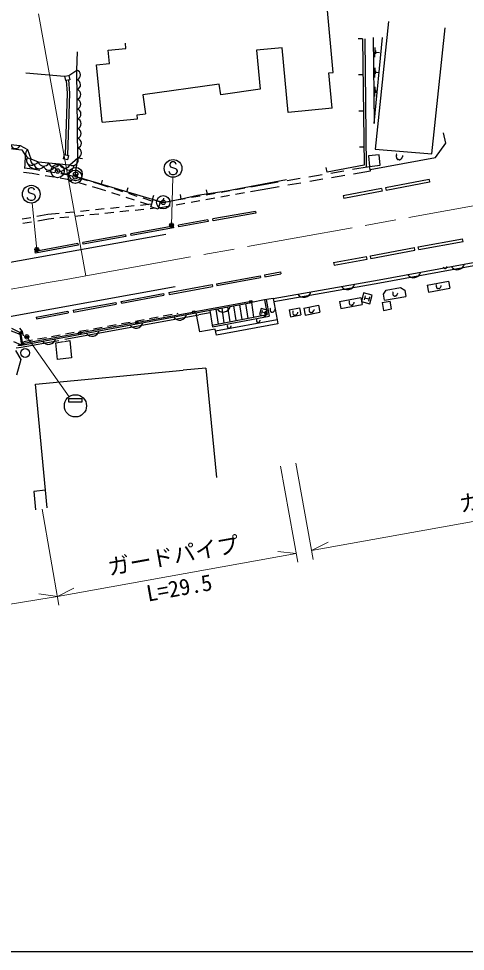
# Model space of a CAD drawing. Units: millimetres at full size, sheet at 1:1000; details may follow other scales. Extents: x 40000 to 680000, y 20000 to 380000.
# Drawn here: x 284121 to 334448, y 205000 to 310114 of the extents above; entities that cross this region are included whole.
import ezdxf
from ezdxf.enums import TextEntityAlignment as Align

# ---------------------------------------------------------------- set-up
doc = ezdxf.new("R2010")
doc.units = ezdxf.units.MM
doc.header["$LTSCALE"] = 1000
doc.header["$PDMODE"] = 32
doc.header["$PDSIZE"] = 500
doc.linetypes.add('CHAIN', pattern=[18.5, 12, -1.5, 3.5, -1.5])
for name, color, linetype, lineweight in [('M-BGD', 7, 'Continuous', 25), ('M-BMK', 2, 'CHAIN', 13), ('M-BMK-ROW', 30, 'Continuous', 25), ('M-STR-HTXT', 7, 'Continuous', 13), ('M-STR-STRC', 7, 'Continuous', 25), ('M-TTL-BAND', 7, 'Continuous', 25)]:
    doc.layers.add(name, color=color, linetype=linetype, lineweight=lineweight)
doc.styles.add('ＭＳ ゴシック', font='')
doc.styles.get('ＭＳ ゴシック').set_extended_font_data('MS Gothic')

msp = doc.modelspace()

# ---------------------------------------------------------------- linework, layer by layer
at = {"layer": 'M-BGD'}
for p, q in [((319558, 304042), (318868, 311444)), ((296210, 306746), (296151, 307342)), ((322868, 307845), (322368, 307840)), ((323118, 307848), (323287, 293394)), ((290677, 304324), (290744, 306366)), ((294220, 306549), (296210, 306746)), ((294368, 305056), (294220, 306549)), ((313807, 306820), (310918, 306550)), ((310918, 306550), (311326, 302173)), ((314485, 299551), (313807, 306820)), ((324240, 306852), (324220, 305762)), ((324323, 306511), (324307, 306153)), ((324315, 306332), (324786, 306304)), ((292875, 304908), (294368, 305056)), ((293516, 298440), (292875, 304908)), ((284924, 304024), (289285, 303616)), ((289770, 303723), (290677, 304324)), ((290803, 294428), (290677, 304324)), ((319060, 303995), (319558, 304042)), ((319432, 300013), (319060, 303995)), ((324238, 304586), (324218, 303496)), ((324321, 304245), (324305, 303887)), ((324313, 304066), (324648, 304063)), ((289285, 303616), (289770, 303723)), ((289285, 303616), (289391, 303134)), ((289870, 303231), (289383, 303132)), ((289491, 303153), (289594, 301703)), ((289737, 303221), (289845, 301707)), ((289770, 303723), (289870, 303231)), ((306719, 302733), (298125, 301517)), ((306887, 301545), (306719, 302733)), ((322916, 303776), (322416, 303770)), ((289594, 301703), (289361, 294766)), ((289845, 301707), (289609, 294709)), ((311326, 302173), (306887, 301545)), ((324246, 302445), (324226, 301355)), ((324329, 302104), (324313, 301746)), ((324321, 301925), (324487, 301908)), ((298125, 301517), (298429, 299369)), ((319432, 300013), (314485, 299551)), ((322963, 299706), (322463, 299700)), ((293516, 298440), (297511, 298836)), ((297468, 299274), (298429, 299369)), ((297511, 298836), (297468, 299274)), ((275917, 296638), (284278, 295833)), ((282410, 295539), (284468, 295328)), ((284278, 295833), (285129, 295349)), ((323011, 295637), (322511, 295631)), ((284468, 295328), (284848, 294716)), ((284848, 294716), (284810, 293627)), ((285129, 295349), (285503, 294329)), ((285503, 294329), (286324, 293965)), ((289240, 294793), (289131, 294309)), ((289240, 294793), (289746, 294679)), ((289746, 294679), (289631, 294197)), ((289890, 293627), (290803, 294428)), ((290496, 292312), (290803, 294428)), ((290803, 294428), (291298, 294356)), ((284735, 293313), (285707, 293192)), ((284810, 293627), (284768, 293309)), ((286324, 293965), (289890, 293627)), ((289631, 294197), (289133, 294316)), ((318866, 292829), (318775, 293321)), ((321751, 293138), (323657, 293463)), ((323748, 292971), (323657, 293463)), ((284670, 292817), (285634, 292698)), ((285634, 292698), (286425, 292563)), ((285707, 293192), (286518, 293054)), ((287115, 292445), (288101, 292276)), ((287208, 292936), (288193, 292768)), ((288883, 292650), (289694, 292512)), ((289694, 292512), (290239, 292353)), ((290496, 292312), (290836, 292667)), ((299197, 289745), (290496, 292312)), ((316822, 292297), (318301, 292549)), ((319286, 292717), (320765, 292969)), ((319377, 292218), (320855, 292473)), ((321841, 292643), (323748, 292971)), ((288791, 292159), (289581, 292024)), ((289581, 292024), (290109, 291870)), ((290782, 291675), (291742, 291397)), ((290911, 292158), (291871, 291880)), ((292414, 291201), (292942, 291048)), ((292544, 291685), (293089, 291526)), ((293089, 291526), (294199, 291169)), ((293443, 291442), (293584, 291922)), ((310281, 291172), (311466, 291383)), ((311466, 291383), (313372, 291708)), ((311557, 290871), (313464, 291199)), ((314358, 291876), (315836, 292128)), ((314450, 291369), (315928, 291624)), ((316913, 291794), (318392, 292048)), ((292942, 291048), (293910, 290737)), ((294576, 290522), (295528, 290215)), ((294865, 290954), (295817, 290648)), ((296320, 290594), (296461, 291073)), ((296483, 290433), (297435, 290126)), ((299197, 289745), (299339, 290224)), ((302431, 289786), (302343, 290278)), ((303586, 289979), (304571, 290155)), ((305260, 290277), (306245, 290453)), ((305384, 290316), (305295, 290808)), ((306895, 290040), (307879, 290216)), ((306934, 290575), (307918, 290751)), ((308568, 290338), (309553, 290514)), ((308607, 290874), (309592, 291049)), ((310242, 290636), (311557, 290871)), ((296194, 290001), (297146, 289694)), ((297812, 289480), (298780, 289168)), ((299104, 289201), (297840, 289073)), ((298101, 289912), (299212, 289554)), ((300349, 289412), (299197, 289745)), ((300039, 289347), (301224, 289558)), ((300349, 289412), (300488, 289893)), ((301874, 289146), (302858, 289321)), ((301913, 289681), (302897, 289857)), ((303547, 289444), (304532, 289619)), ((305221, 289742), (306205, 289918)), ((287422, 288024), (286187, 287804)), ((288686, 288151), (287422, 288024)), ((290378, 288321), (289383, 288221)), ((292069, 288492), (291074, 288392)), ((293150, 288098), (292155, 287998)), ((293761, 288662), (292766, 288562)), ((294841, 288269), (293846, 288168)), ((295452, 288833), (294457, 288732)), ((296533, 288439), (295538, 288339)), ((297144, 289003), (296149, 288903)), ((298224, 288609), (297229, 288509)), ((299505, 288738), (298921, 288680)), ((299869, 288789), (301184, 289023)), ((310798, 288389), (306012, 287538)), ((310798, 288389), (310833, 288192)), ((285498, 287681), (284514, 287505)), ((285574, 287186), (284590, 287011)), ((287491, 287528), (286263, 287309)), ((288076, 287587), (287491, 287528)), ((289767, 287757), (288772, 287657)), ((291458, 287928), (290464, 287827)), ((305427, 287435), (302134, 286845)), ((305427, 287435), (305462, 287238)), ((301540, 286743), (296750, 285874)), ((301540, 286743), (301575, 286546)), ((296153, 285760), (291369, 284881)), ((296153, 285760), (296189, 285563)), ((290780, 284778), (285992, 283885)), ((290780, 284778), (290817, 284582)), ((306426, 280234), (311319, 281138)), ((306462, 280037), (311356, 280942)), ((311319, 281138), (311356, 280942)), ((311811, 281229), (313613, 281567)), ((311811, 281229), (311847, 281032)), ((311847, 281032), (313650, 281370)), ((313613, 281567), (313650, 281370)), ((301033, 279236), (305934, 280143)), ((301069, 279039), (305971, 279946)), ((305934, 280143), (305971, 279946)), ((306426, 280234), (306462, 280037)), ((325544, 279526), (327148, 279824)), ((327148, 279824), (327614, 279504)), ((330155, 280083), (332542, 280522)), ((330155, 280083), (330300, 279296)), ((330300, 279296), (332687, 279736)), ((332542, 280522), (332687, 279736)), ((295658, 278244), (300452, 279140)), ((295695, 278048), (300488, 278944)), ((300452, 279140), (300488, 278944)), ((301033, 279236), (301069, 279039)), ((312789, 278585), (311809, 278434)), ((312789, 278585), (313237, 276170)), ((320256, 278230), (322661, 278677)), ((322661, 278677), (322807, 277890)), ((322989, 279199), (322733, 278233)), ((323955, 278944), (322989, 279199)), ((323166, 278894), (323039, 278410)), ((323102, 278652), (323586, 278524)), ((323650, 278766), (323522, 278283)), ((323700, 277977), (323955, 278944)), ((325224, 279060), (325544, 279526)), ((325352, 278372), (325224, 279060)), ((325352, 278372), (327742, 278816)), ((327614, 279504), (327742, 278816)), ((284426, 273323), (310342, 278133)), ((290307, 277046), (295091, 277945)), ((295650, 278234), (295678, 278086)), ((295658, 278244), (295695, 278048)), ((307669, 277618), (307921, 275949)), ((308337, 277747), (308589, 276078)), ((309006, 277875), (309258, 276207)), ((309674, 278004), (309926, 276336)), ((310342, 278133), (310594, 276465)), ((311809, 278434), (310360, 278137)), ((311809, 278434), (312120, 276759)), ((312006, 278470), (312353, 276600)), ((314602, 277304), (315778, 277516)), ((315778, 277516), (315920, 276729)), ((316241, 277499), (317911, 277806)), ((317911, 277806), (318056, 277020)), ((320256, 278230), (320402, 277443)), ((320402, 277443), (322807, 277890)), ((322733, 278233), (323700, 277977)), ((325089, 278119), (325974, 278270)), ((325089, 278119), (325240, 277237)), ((326122, 277396), (325966, 278269)), ((286085, 276489), (286121, 276292)), ((286121, 276292), (289710, 276943)), ((289337, 273978), (304427, 276738)), ((290270, 277243), (290307, 277046)), ((298847, 276322), (299830, 276502)), ((300420, 276611), (301404, 276791)), ((301994, 276899), (302099, 276918)), ((304536, 274835), (304114, 276975)), ((305703, 276973), (304427, 276738)), ((305664, 277231), (305916, 275562)), ((305916, 275562), (312120, 276759)), ((305954, 275366), (312353, 276600)), ((306333, 277360), (306585, 275691)), ((307001, 277489), (307253, 275820)), ((311431, 277455), (311252, 276778)), ((311252, 276778), (311929, 276599)), ((312108, 277276), (311431, 277455)), ((311555, 277241), (311466, 276903)), ((311511, 277072), (311849, 276982)), ((311894, 277152), (311804, 276813)), ((311929, 276599), (312108, 277276)), ((314602, 277304), (314745, 276516)), ((314745, 276516), (315920, 276729)), ((316241, 277499), (316386, 276712)), ((316386, 276712), (318056, 277020)), ((325240, 277237), (326122, 277396)), ((294125, 275457), (295109, 275637)), ((295699, 275745), (296683, 275925)), ((297273, 276034), (298256, 276214)), ((305916, 275562), (305954, 275366)), ((313245, 276171), (306310, 274902)), ((313330, 275707), (306395, 274438)), ((313237, 276170), (313330, 275707)), ((284199, 275218), (284527, 274870)), ((284460, 274713), (284475, 274618)), ((284527, 274870), (284612, 274355)), ((287830, 274303), (288814, 274483)), ((289404, 274591), (290388, 274772)), ((290978, 274880), (291961, 275060)), ((292551, 275168), (293535, 275349)), ((306279, 275107), (304536, 274835)), ((306395, 274438), (306279, 275107)), ((284426, 273323), (283569, 273679)), ((284017, 273326), (284426, 273323)), ((284410, 273633), (284414, 273634)), ((284421, 273078), (288648, 273852)), ((284708, 273763), (284714, 273732)), ((284714, 273732), (285666, 273906)), ((286256, 274015), (287240, 274195)), ((288307, 273594), (289156, 273717)), ((288495, 271696), (288307, 273594)), ((289273, 273735), (289903, 273826)), ((289903, 273826), (290083, 271895)), ((283767, 272733), (284356, 271716)), ((283848, 273000), (284421, 273078)), ((284356, 271716), (283878, 269928)), ((290083, 271895), (288495, 271696)), ((286034, 268911), (302667, 270495)), ((305227, 270740), (302667, 270495)), ((305227, 270740), (306411, 258386)), ((287319, 254969), (286034, 268911)), ((289791, 267314), (291249, 267314)), ((289791, 266897), (289791, 267314)), ((291249, 267314), (291249, 266897)), ((291249, 266897), (289791, 266897)), ((287135, 256961), (285841, 256842)), ((285841, 256842), (286034, 254747))]:
    msp.add_line(p, q, dxfattribs=at)
for points in [[(325780, 309784), (324286, 295411), (330663, 294861), (332186, 309086)], [(324072, 308005), (324163, 298280), (325097, 308004)], [(322868, 307845), (323035, 293602), (318866, 292829)], [(323720, 293122), (331101, 294482), (332258, 296087), (331978, 297261)], [(300349, 289412), (302450, 289826), (304285, 290210), (307525, 290727), (314284, 291980)], [(310833, 288192), (306047, 287341), (306012, 287538)], [(305462, 287238), (302169, 286648), (302134, 286845)], [(301575, 286546), (296786, 285677), (296750, 285874)], [(312789, 278585), (324735, 280695), (342466, 283947), (349603, 285178), (361138, 286516)], [(312853, 278237), (324797, 280350), (342527, 283603), (349653, 284832), (361161, 286166)], [(296189, 285563), (291405, 284684), (291369, 284881)], [(290817, 284582), (286029, 283688), (285992, 283885)], [(290270, 277243), (295054, 278141), (295091, 277945)], [(286085, 276489), (289675, 277140), (289710, 276943)], [(281233, 270254), (280473, 274645), (282891, 275084), (284267, 274546), (284426, 273323)]]:
    msp.add_lwpolyline(points, dxfattribs=at)
for points in [[(323657, 293463), (324850, 293585), (324728, 294779), (323534, 294657)], [(299010, 288889), (299267, 289735), (300081, 289487), (299824, 288641)]]:
    msp.add_lwpolyline(points, close=True, dxfattribs=at)
for centre, radius in [((284853, 272438), 500), ((290520, 266481), 1250)]:
    msp.add_circle(centre, radius, dxfattribs=at)
for centre, radius, start, end in [((290509, 303772), 577, 288.36645, 73.09375), ((290523, 302673), 577, 288.36645, 73.09375), ((290537, 301573), 577, 288.36645, 73.09375), ((290551, 300473), 577, 288.36645, 73.09375), ((290565, 299374), 577, 288.36645, 73.09375), ((290579, 298274), 577, 288.36645, 73.09375), ((290593, 297175), 577, 288.36645, 73.09375), ((290607, 296075), 577, 288.36645, 73.09375), ((283769, 296026), 544, 189.81503, 339.19066), ((290621, 294975), 577, 288.36645, 73.09375), ((285472, 294896), 568, 127.19214, 273.09017), ((285520, 294130), 535, 141.23519, 308.34351), ((285914, 294147), 441, 156.10601, 336.10601), ((290184, 294213), 655, 243.35117, 19.15915), ((326762, 294588), 105, 120.61291, 234.16998), ((326768, 294765), 105, 116.88764, 235.50293), ((326786, 294442), 105, 144.63837, 254.21457), ((326862, 294346), 105, 182.75483, 306.34073), ((327135, 294341), 105, 250.30734, 10.38347), ((327239, 294465), 105, 269.66733, 27.0332), ((327313, 294616), 105, 280.77279, 37.02741), ((285977, 294099), 900, 203.28723, 286.58192), ((286437, 293771), 572, 186.29654, 331.74062), ((286941, 294141), 641, 195.95932, 333.20992), ((287552, 293704), 670, 197.62407, 332.00535), ((288129, 294029), 641, 195.95932, 333.20992), ((288783, 293592), 670, 197.62407, 332.00535), ((289318, 293916), 641, 195.95932, 333.20992), ((289819, 293589), 563, 213.27953, 359.94206), ((327018, 294308), 105, 206.67179, 321.11552), ((289372, 293244), 635, 210.34309, 342.05909), ((332162, 282160), 200, 190.45338, 10.45338), ((333544, 282628), 812, 213.0135, 347.77377), ((328626, 281726), 812, 213.0135, 347.77377), ((321169, 280383), 812, 212.63667, 347.39694), ((331241, 279964), 78, 120.61291, 234.16998), ((331245, 280095), 78, 116.88764, 235.50293), ((331259, 279856), 78, 144.63837, 254.21457), ((331315, 279784), 78, 182.75483, 306.34073), ((331431, 279756), 78, 206.67179, 321.11552), ((331518, 279781), 78, 250.30734, 10.38347), ((331596, 279873), 78, 269.66733, 27.0332), ((331650, 279985), 78, 280.77279, 37.02741), ((316246, 279513), 812, 212.63667, 347.39694), ((326338, 279121), 78, 120.61291, 234.16998), ((326342, 279252), 78, 116.88764, 235.50293), ((326355, 279013), 78, 144.63837, 254.21457), ((326412, 278941), 78, 182.75483, 306.34073), ((326528, 278914), 78, 206.67179, 321.11552), ((326615, 278938), 78, 250.30734, 10.38347), ((326692, 279030), 78, 269.66733, 27.0332), ((326747, 279142), 78, 280.77279, 37.02741), ((307159, 277860), 812, 213.13428, 347.89455), ((321434, 278095), 78, 120.61291, 234.16998), ((321438, 278226), 78, 116.88764, 235.50293), ((321452, 277987), 78, 144.63837, 254.21457), ((321509, 277915), 78, 182.75483, 306.34073), ((321624, 277887), 78, 206.67179, 321.11552), ((321711, 277912), 78, 250.30734, 10.38347), ((321789, 278004), 78, 269.66733, 27.0332), ((321844, 278116), 78, 280.77279, 37.02741), ((302243, 276948), 812, 213.13428, 347.89455), ((312514, 277288), 75, 120.61291, 234.16998), ((312519, 277415), 75, 116.88764, 235.50293), ((312532, 277184), 75, 144.63837, 254.21457), ((312586, 277116), 75, 182.75483, 306.34073), ((312698, 277089), 75, 206.67179, 321.11552), ((312781, 277112), 75, 250.30734, 10.38347), ((312856, 277201), 75, 269.66733, 27.0332), ((312908, 277309), 75, 280.77279, 37.02741), ((315087, 276961), 78, 120.61291, 234.16998), ((315092, 277092), 78, 116.88764, 235.50293), ((315105, 276852), 78, 144.63837, 254.21457), ((315162, 276781), 78, 182.75483, 306.34073), ((315278, 276753), 78, 206.67179, 321.11552), ((315365, 276778), 78, 250.30734, 10.38347), ((315442, 276870), 78, 269.66733, 27.0332), ((315497, 276982), 78, 280.77279, 37.02741), ((316924, 277261), 78, 120.61291, 234.16998), ((316929, 277393), 78, 116.88764, 235.50293), ((316942, 277153), 78, 144.63837, 254.21457), ((316999, 277081), 78, 182.75483, 306.34073), ((317115, 277054), 78, 206.67179, 321.11552), ((317202, 277078), 78, 250.30734, 10.38347), ((317279, 277170), 78, 269.66733, 27.0332), ((317334, 277282), 78, 280.77279, 37.02741), ((297327, 276036), 812, 213.13428, 347.89455), ((307684, 275431), 60, 120.61291, 234.16998), ((307687, 275532), 60, 116.88764, 235.50293), ((307999, 275447), 60, 280.77279, 37.02741), ((310965, 276096), 60, 120.61291, 234.16998), ((310968, 276197), 60, 116.88764, 235.50293), ((310979, 276012), 60, 144.63837, 254.21457), ((311022, 275958), 60, 182.75483, 306.34073), ((311112, 275936), 60, 206.67179, 321.11552), ((311179, 275955), 60, 250.30734, 10.38347), ((311238, 276026), 60, 269.66733, 27.0332), ((311280, 276112), 60, 280.77279, 37.02741), ((292411, 275123), 812, 213.13428, 347.89455), ((307698, 275348), 60, 144.63837, 254.21457), ((307741, 275293), 60, 182.75483, 306.34073), ((307831, 275272), 60, 206.67179, 321.11552), ((307898, 275290), 60, 250.30734, 10.38347), ((307957, 275361), 60, 269.66733, 27.0332), ((287495, 274211), 812, 213.13428, 347.89455)]:
    msp.add_arc(centre, radius, start, end, dxfattribs=at)
at = {"layer": 'M-BMK'}
msp.add_line((291686, 281132), (439213, 307769), dxfattribs=at)
msp.add_lwpolyline([(291686, 281132), (289459, 280730), (287232, 280330), (285005, 279933), (282776, 279542), (280546, 279158), (278315, 278783), (276081, 278419), (273846, 278067), (271609, 277730), (269369, 277409), (267127, 277105), (264882, 276821), (262634, 276559), (260384, 276321), (258131, 276107), (255876, 275921), (253619, 275763), (252088, 275674)], dxfattribs=at)
at = {"layer": 'M-BMK-ROW'}
for centre in [(288510, 292940), (290540, 292600), (290477, 292292), (300412, 289417)]:
    msp.add_circle(centre, 750, dxfattribs=at)
for p in [(288510, 292940), (290477, 292292), (290540, 292600), (300412, 289417)]:
    msp.add_point(p, dxfattribs=at)
at = {"layer": 'M-STR-HTXT'}
for p, q in [((291686, 281132), (286356, 310654)), ((301344, 286846), (301489, 292208)), ((286167, 284094), (285642, 289333)), ((285042, 274256), (289797, 267507)), ((313611, 259686), (315566, 248861)), ((315341, 259999), (317296, 249174)), ((317118, 250158), (366116, 259005)), ((286772, 254840), (288653, 244002)), ((317118, 250158), (318980, 251104)), ((288482, 244987), (315388, 249845)), ((315388, 249845), (313313, 250080)), ((288482, 244987), (286408, 245280)), ((288482, 244987), (290343, 245933))]:
    msp.add_line(p, q, dxfattribs=at)
msp.add_lwpolyline([(288482, 244987), (286400, 244642), (284317, 244298), (282234, 243958), (280150, 243624), (278065, 243298), (275978, 242981), (273890, 242676), (271799, 242384), (269707, 242108), (267612, 241849), (265515, 241609), (263416, 241391), (261314, 241195), (259210, 241025), (257105, 240882), (254997, 240768), (253964, 240723)], dxfattribs=at)
for centre, radius in [((301344, 286846), 150), ((301344, 286846), 120), ((301344, 286846), 90), ((301344, 286846), 60), ((301344, 286846), 30), ((301344, 286846), 20), ((286167, 284094), 150), ((286167, 284094), 120), ((286167, 284094), 90), ((286167, 284094), 60), ((286167, 284094), 30), ((286167, 284094), 20), ((285042, 274256), 150), ((285042, 274256), 120), ((285042, 274256), 90), ((285042, 274256), 60), ((285042, 274256), 30), ((285042, 274256), 20)]:
    msp.add_circle(centre, radius, dxfattribs=at)
for p in [(301344, 286846), (286167, 284094), (285042, 274256)]:
    msp.add_point(p, dxfattribs=at)
at = {"layer": 'M-STR-STRC'}
for p, q in [((301245, 293872), (301154, 293691)), ((301154, 293691), (301154, 293600)), ((301154, 293600), (301245, 293418)), ((301426, 293963), (301245, 293872)), ((301245, 293418), (301790, 293236)), ((301608, 293963), (301426, 293963)), ((301790, 293872), (301608, 293963)), ((301881, 293691), (301790, 293872)), ((301154, 292691), (301063, 292872)), ((301245, 292600), (301154, 292691)), ((301426, 292509), (301245, 292600)), ((301608, 292509), (301426, 292509)), ((301790, 292600), (301608, 292509)), ((301790, 293236), (301881, 293145)), ((301881, 292691), (301790, 292600)), ((301881, 293145), (301972, 292963)), ((301972, 292872), (301881, 292691)), ((301972, 292963), (301972, 292872)), ((330354, 291974), (325466, 291043)), ((330411, 291679), (325522, 290748)), ((330354, 291974), (330411, 291679)), ((285270, 290967), (285179, 290785)), ((285179, 290785), (285179, 290694)), ((285179, 290694), (285270, 290512)), ((285451, 291058), (285270, 290967)), ((285270, 290512), (285815, 290330)), ((285633, 291058), (285451, 291058)), ((285815, 290967), (285633, 291058)), ((285906, 290785), (285815, 290967)), ((285815, 290330), (285906, 290240)), ((285906, 290240), (285997, 290058)), ((325015, 290957), (320685, 290132)), ((320685, 290132), (320741, 289838)), ((325071, 290662), (320741, 289838)), ((325015, 290957), (325071, 290662)), ((325466, 291043), (325522, 290748)), ((285179, 289785), (285088, 289967)), ((285270, 289694), (285179, 289785)), ((285451, 289603), (285270, 289694)), ((285633, 289603), (285451, 289603)), ((285815, 289694), (285633, 289603)), ((285906, 289785), (285815, 289694)), ((285997, 289967), (285906, 289785)), ((285997, 290058), (285997, 289967)), ((329143, 284385), (334129, 285306)), ((329198, 284090), (334184, 285011)), ((334184, 285011), (334129, 285306)), ((323749, 283388), (328707, 284304)), ((323803, 283093), (328762, 284009)), ((328762, 284009), (328707, 284304)), ((329198, 284090), (329143, 284385)), ((319605, 282622), (323316, 283308)), ((319660, 282327), (323371, 283013)), ((323371, 283013), (323316, 283308)), ((323803, 283093), (323749, 283388)), ((319605, 282622), (319660, 282327)), ((310118, 278187), (303990, 277059)), ((303695, 277004), (297568, 275876)), ((297273, 275822), (291145, 274693)), ((284249, 274757), (283369, 275176)), ((284551, 273631), (284408, 274545)), ((290850, 274639), (284722, 273510))]:
    msp.add_line(p, q, dxfattribs=at)
for points in [[(279351, 282005), (284218, 282847), (300709, 285840)], [(283078, 276552), (301743, 279930)]]:
    msp.add_lwpolyline(points, dxfattribs=at)
for centre, radius in [((301517, 293236), 1000), ((285542, 290330), 1000), ((310266, 278214), 150), ((310266, 278214), 120), ((310266, 278214), 100), ((303843, 277032), 150), ((303843, 277032), 120), ((303843, 277032), 100), ((297420, 275849), 150), ((297420, 275849), 120), ((297420, 275849), 100), ((284384, 274693), 150), ((284384, 274693), 120), ((284384, 274693), 100), ((290997, 274666), 150), ((290997, 274666), 120), ((290997, 274666), 100), ((284574, 273483), 150), ((284574, 273483), 120), ((284574, 273483), 100)]:
    msp.add_circle(centre, radius, dxfattribs=at)
at = {"layer": 'M-TTL-BAND'}
msp.add_line((40000, 205000), (579000, 205000), dxfattribs=at)

# ---------------------------------------------------------------- texts
at = {"layer": 'M-STR-HTXT', "style": 'ＭＳ ゴシック'}
for p in [(341426, 255297), (301807, 248165)]:
    msp.add_text('ガードパイプ', height=1833, rotation=10.235, dxfattribs=at).set_placement(p, align=Align.BOTTOM_CENTER)
msp.add_text('L=29.5', height=1833, rotation=10.235, dxfattribs=at).set_placement((302051, 246877), align=Align.TOP_CENTER)

doc.saveas('drawing.dxf')
